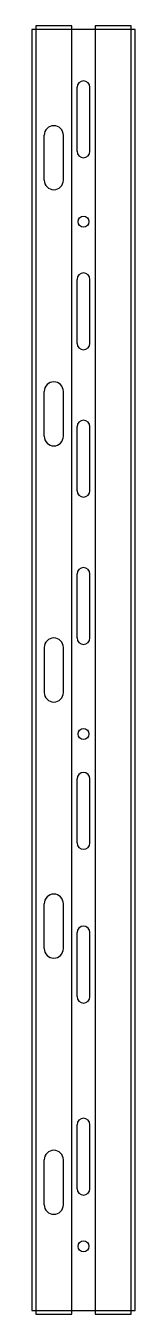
# Model space of a CAD drawing. Extents: x 0 to 81, y -3 to 1003.
import ezdxf

# ---------------------------------------------------------------- set-up
doc = ezdxf.new("R2010")
doc.units = 0
doc.layers.get('0').update_dxf_attribs({"linetype": 'CONTINUOUS'})

msp = doc.modelspace()

# ---------------------------------------------------------------- linework, layer by layer
for p, q in [((35.5, 905), (35.5, 955)), ((45.5, 905), (45.5, 955)), ((9.75, 882.5), (9.75, 917.5)), ((24.75, 882.5), (24.75, 917.5)), ((35.5, 755), (35.5, 805)), ((45.5, 755), (45.5, 805)), ((9.75, 682.5), (9.75, 717.5)), ((24.75, 682.5), (24.75, 717.5)), ((35.5, 640), (35.5, 690)), ((45.5, 640), (45.5, 690)), ((35.5, 525), (35.5, 575)), ((45.5, 525), (45.5, 575)), ((9.75, 517.5), (9.75, 482.5)), ((24.75, 482.5), (24.75, 517.5)), ((35.5, 365), (35.5, 415)), ((45.5, 365), (45.5, 415)), ((9.75, 282.5), (9.75, 317.5)), ((24.75, 282.5), (24.75, 317.5)), ((35.5, 245), (35.5, 295)), ((45.5, 245), (45.5, 295)), ((35.5, 95), (35.5, 145)), ((45.5, 95), (45.5, 145)), ((9.75, 82.5), (9.75, 117.5)), ((24.75, 82.5), (24.75, 117.5))]:
    msp.add_line(p, q)
for points in [[(0, 0), (81, 0), (81, 1000), (0, 1000)], [(3.25, -3), (31.25, -3), (31.25, 1003), (3.25, 1003)], [(49.75, -3), (77.75, -3), (77.75, 1003), (49.75, 1003)]]:
    msp.add_lwpolyline(points, close=True)
for centre in [(40.5, 850), (40.5, 450), (40.5, 50)]:
    msp.add_circle(centre, 4.3)
for centre, radius, start, end in [((40.5, 955), 5, 0, 180), ((17.25, 917.5), 7.5, 0, 180), ((40.5, 905), 5, 180, 0), ((17.25, 882.5), 7.5, 180, 0), ((40.5, 805), 5, 0, 180), ((40.5, 755), 5, 180, 0), ((17.25, 717.5), 7.5, 0, 180), ((40.5, 690), 5, 0, 180), ((17.25, 682.5), 7.5, 180, 0), ((40.5, 640), 5, 180, 0), ((40.5, 575), 5, 0, 180), ((17.25, 517.5), 7.5, 0, 180), ((40.5, 525), 5, 180, 0), ((17.25, 482.5), 7.5, 180, 0), ((40.5, 415), 5, 0, 180), ((40.5, 365), 5, 180, 0), ((17.25, 317.5), 7.5, 0, 180), ((40.5, 295), 5, 0, 180), ((17.25, 282.5), 7.5, 180, 0), ((40.5, 245), 5, 180, 0), ((40.5, 145), 5, 0, 180), ((17.25, 117.5), 7.5, 0, 180), ((40.5, 95), 5, 180, 0), ((17.25, 82.5), 7.5, 180, 0)]:
    msp.add_arc(centre, radius, start, end)

doc.saveas('drawing.dxf')
